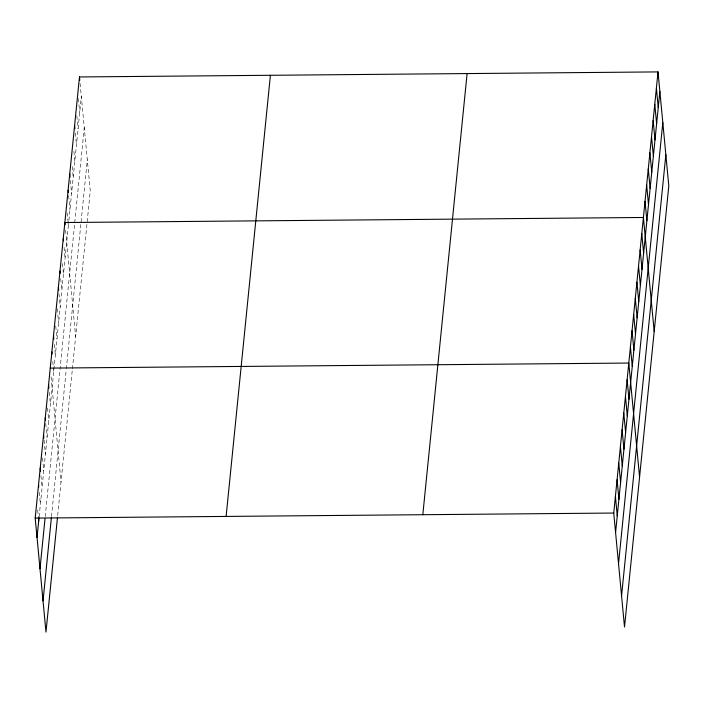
<?xml version="1.0" encoding="UTF-8"?>
<svg xmlns="http://www.w3.org/2000/svg" width="704" height="704" viewBox="0 0 704 704"><rect width="100%" height="100%" fill="white"/><g stroke="black" fill="none" stroke-linecap="round" stroke-linejoin="round"><path stroke-width="0.53" stroke-dasharray="3.52 2.64" d="M39.134 516.754L68.772 221.531M68.878 220.458L81.33 96.448M45.214 516.692L74.536 224.69M74.747 222.534L84.278 127.635M51.498 516.542L66.202 370.049M66.308 368.966L87.314 159.773M57.684 515.442L72.292 369.961M72.398 368.887L90.262 190.96L80.098 83.459M78.373 98.551L79.702 112.622M76.85 115.808L78.082 128.797M75.328 133.065L76.454 144.971M73.911 151.404L74.835 161.146M72.186 166.496L73.207 177.32M70.356 180.506L71.588 193.494M68.631 195.598L69.96 209.678M67.109 212.854L67.822 220.431M67.927 221.514L68.341 225.852M65.586 230.111L75.645 336.538M64.064 247.368L65.094 258.201M62.445 263.542L63.466 274.375M60.72 278.634L61.838 290.55M58.986 293.726L60.218 306.724M57.262 308.818L58.59 322.898M55.739 326.075L56.971 339.073M54.322 344.423L55.343 355.247M52.8 361.68L53.724 371.422M51.075 376.772L61.037 482.108M49.298 392.348L50.424 404.263M47.529 407.933L48.752 420.93M45.751 423.518L47.08 437.589M44.079 440.185L45.408 454.256M42.504 457.926L43.736 470.923M40.938 475.675L42.064 487.59M39.266 492.342L40.392 504.249M37.69 510.092L38.306 516.586"/><path stroke-width="1.06" d="M57.482 517.528L45.98 632.095L35.2 518.091L79.482 76.956L658.02 71.905L668.8 185.909L624.518 627.044L613.738 513.04L658.02 71.905M37.039 537.583L39.028 517.792M39.987 568.77L45.012 518.778M43.032 600.908L51.392 517.581M226.116 516.428L270.406 75.293M422.822 514.703L467.104 73.568M615.578 532.532L659.868 91.397M618.526 563.719L662.816 122.584M621.57 595.848L665.852 154.722M50.257 368.104L628.795 363.053L639.575 477.057M35.2 518.091L613.738 513.04M656.401 88.079L658.24 107.571M654.773 104.254L656.621 123.746M653.154 120.428L654.993 139.92M651.526 136.602L653.374 156.094M649.906 152.777L651.746 172.269M648.278 168.951L650.126 188.443M646.659 185.126L648.498 204.618M645.031 201.3L646.879 220.792M654.183 331.478L643.412 217.474L64.874 222.534L65.076 224.699M641.784 233.649L643.632 253.141M640.165 249.823L642.004 269.315M638.537 266.006L640.385 285.49M636.918 282.181L638.757 301.664M635.29 298.355L637.129 317.838M633.67 314.53L635.51 334.022M632.042 330.704L633.882 350.196M630.423 346.878L632.262 366.37M627.123 379.72L628.962 399.203M625.451 396.378L627.29 415.87M623.779 413.046L625.618 432.538M622.107 429.713L623.946 449.205M620.426 446.38L622.274 465.872M618.754 463.038L620.602 482.53M617.082 479.706L618.93 499.198M615.41 496.373L617.258 515.865M79.482 76.956L79.79 80.203M74.615 125.479L74.923 128.735M69.74 174.011L70.048 177.258M68.121 190.186L68.323 192.35M63.246 238.709L63.448 240.874M59.998 271.058L60.201 273.222M58.379 287.232L58.678 290.479M53.504 335.755L53.812 339.002M51.885 351.93L52.087 354.094M48.585 384.771L48.893 388.018M45.241 418.106L45.443 420.27M43.569 434.764L43.868 438.02M40.216 468.098L40.524 471.346M38.544 484.766L38.746 486.93M38.412 517.669L38.711 520.916"/></g></svg>
